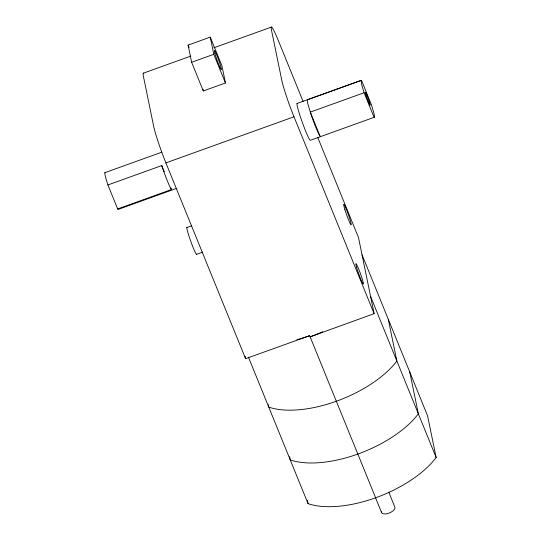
<?xml version="1.0" encoding="UTF-8"?>
<svg xmlns="http://www.w3.org/2000/svg" width="541" height="541" viewBox="0 0 541 541"><rect width="100%" height="100%" fill="white"/><g stroke="black" fill="none" stroke-linecap="round" stroke-linejoin="round"><path stroke-width="0.81" d="M361.077 80.393L361.713 80.886L371.444 104.853L374.027 113.596L374.48 117.201L373.845 116.714L364.113 92.741L361.53 84.004L361.077 80.393L297.029 103.446M317.79 137.522L358.494 237.533L374.122 313.665L310.121 336.84A81.61 38.303 -22.1 0 0 322.605 331.789M188.106 45.106L210.26 37.133L221.925 65.799L225.455 82.983L203.301 90.962L191.636 62.296L188.106 45.106L189.052 47.425M143.392 73.157L190.838 56.081M213.769 47.824L271.487 27.05M191.636 62.296L213.783 54.316L210.26 37.133M104.853 172.68L161.786 152.19M364.113 92.741L310.284 112.115L320.022 136.089L319.21 134.81A19.611 1.508 70.2 0 1 311.163 114.76L307.707 103.378L307.214 99.842L361.07 80.474M143.791 73.407A28.592 2.198 70.2 0 0 143.487 76.687L153.644 126.175A28.592 2.198 70.2 0 0 165.898 162.882L293.986 116.775L374.122 313.665M105.299 172.748A19.611 1.508 70.2 0 0 107.517 183.717L107.93 184.954L161.752 165.58L164.268 171.768M107.93 184.954L117.668 208.927L171.49 189.553L170.861 188.004M176.846 188.282L118.337 209.347A19.611 1.508 70.2 0 1 117.897 209.279L117.668 208.927M374.48 117.201L310.433 140.254A19.611 1.508 70.2 0 1 301.77 120.839A19.611 1.508 70.2 0 1 297.543 103.71M186.814 227.518L191.791 225.719M196.484 254.358L202.76 252.099M165.898 162.882L245.587 358.683L309.648 335.677L375.63 497.788M171.49 189.553L170.855 188.593A19.611 1.508 70.2 0 1 162.888 168.975L161.752 165.58M303.163 101.586L278.358 40.643A28.592 2.198 70.2 0 0 271.575 30.58L281.739 80.068A28.592 2.198 70.2 0 0 293.986 116.775M362.071 254.838L427.573 415.792L436.147 457.544A81.61 38.303 -22.1 0 1 308.052 503.651L248.434 357.155M370.639 296.596L436.147 457.544M213.783 54.316L225.455 82.983M388.756 492.114L394.808 506.985A7.195 3.374 -22.1 0 1 389.723 512.834L387.965 513.463A7.195 3.374 -22.1 0 1 381.419 511.766M375.535 497.774L381.588 512.638M409.78 372.066L418.349 413.824A81.61 38.303 -22.1 0 1 290.26 459.931L289.591 456.658M388.289 319.264L396.857 361.016A81.61 38.303 -22.1 0 1 268.769 407.123L268.262 404.668M307.383 500.378L308.052 503.651M202.963 89.319L203.301 90.962M245.087 356.235L245.587 358.683M196.755 254.256A14.391 1.109 70.2 0 1 190.75 241.272A14.391 1.109 70.2 0 1 187.085 227.416M309.648 335.677A81.61 38.303 -22.1 0 1 296.955 339.687M356.675 267.592A10.894 0.839 70.2 0 0 363.133 283.991A10.894 0.839 70.2 0 0 359.021 269.885A10.894 0.839 70.2 0 0 356.675 267.592M344.854 209.489A10.894 0.839 70.2 0 0 351.123 224.86A10.894 0.839 70.2 0 0 346.389 209.468A10.894 0.839 70.2 0 0 344.854 209.489M214.905 53.505A10.171 0.784 70.2 0 0 220.999 69.376A10.171 0.784 70.2 0 0 217.658 57.292A10.171 0.784 70.2 0 0 214.905 53.505M366.122 95.52A6.898 0.527 70.2 0 0 370.098 105.292A6.898 0.527 70.2 0 0 367.116 95.581A6.898 0.527 70.2 0 0 366.122 95.52"/></g></svg>
